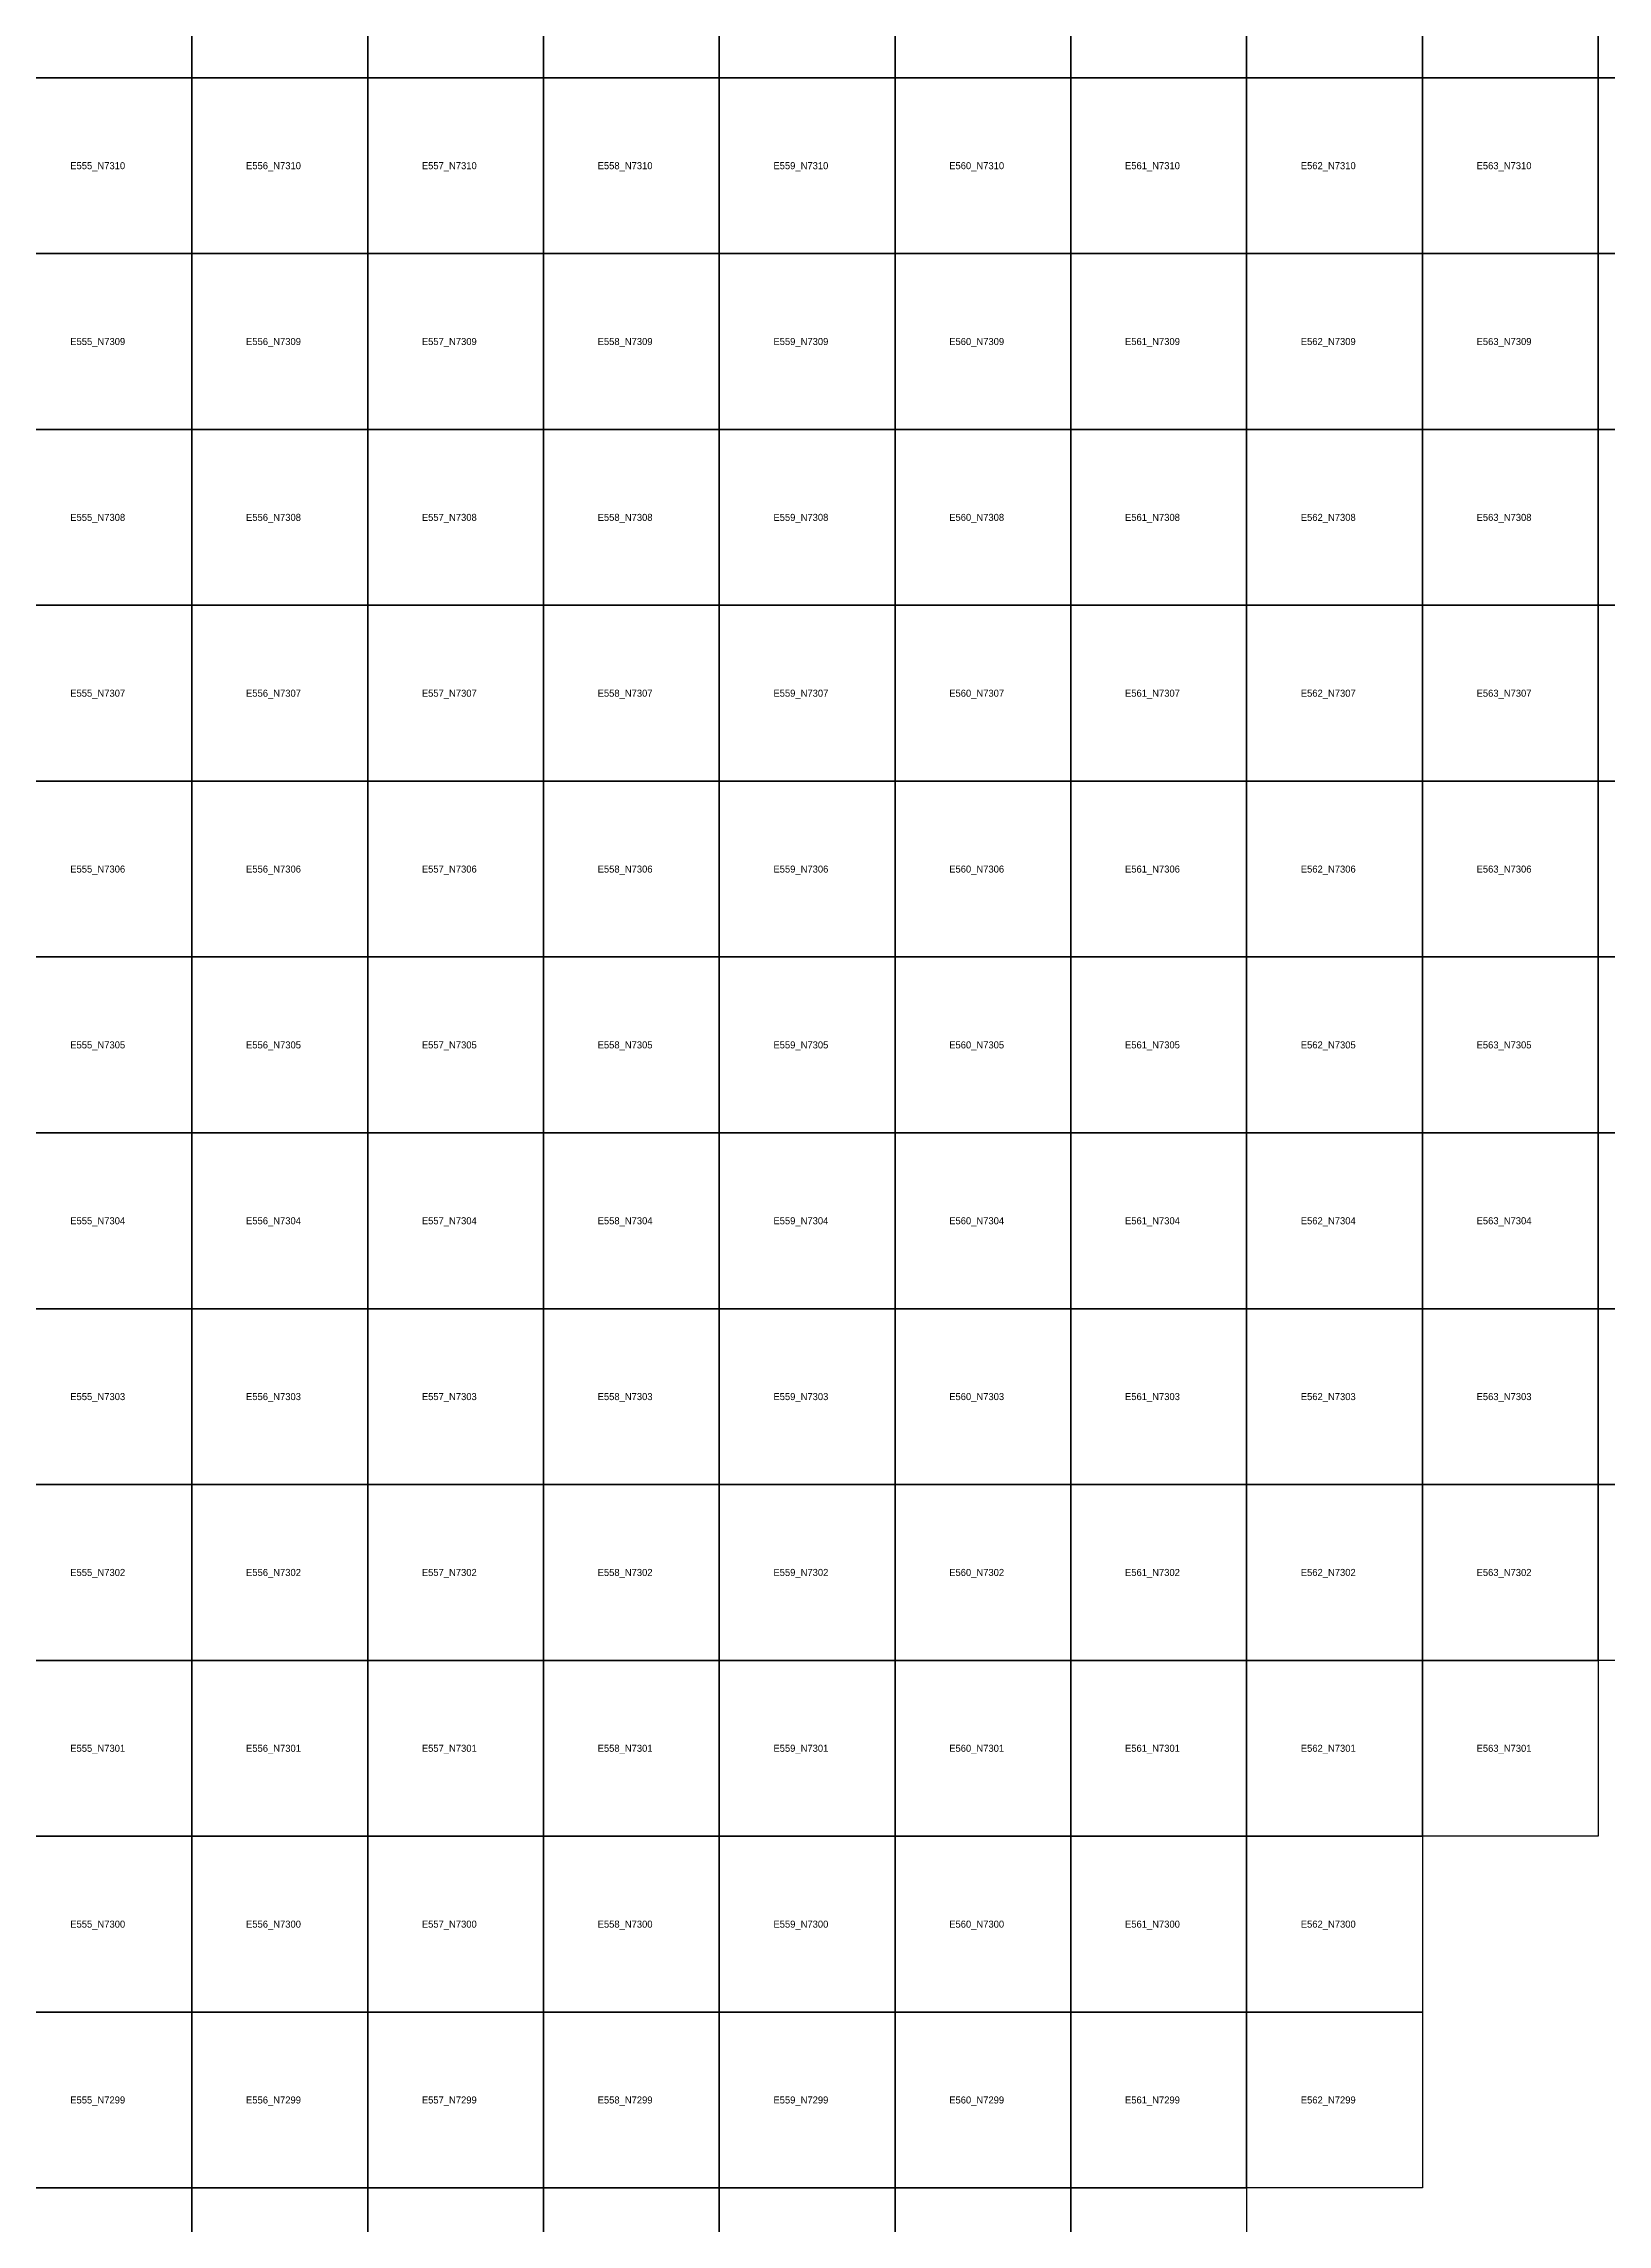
# Model space of a CAD drawing. Extents: x 546000 to 599000, y 7210000 to 7363000.
# Drawn here: x 555156 to 564052, y 7298792 to 7311194 of the extents above; entities that cross this region are included whole.
import ezdxf

# ---------------------------------------------------------------- set-up
doc = ezdxf.new("R2010")
doc.units = 0
doc.layers.add('FEATUREATTRIBS', color=7, linetype='Continuous')

msp = doc.modelspace()

# ---------------------------------------------------------------- linework, layer by layer
at = {"layer": 'FEATUREATTRIBS'}
for points in [[(555000, 7311000), (555000, 7312000), (556000, 7312000), (556000, 7311000)], [(556000, 7311000), (556000, 7312000), (557000, 7312000), (557000, 7311000)], [(557000, 7311000), (557000, 7312000), (558000, 7312000), (558000, 7311000)], [(558000, 7311000), (558000, 7312000), (559000, 7312000), (559000, 7311000)], [(559000, 7311000), (559000, 7312000), (560000, 7312000), (560000, 7311000)], [(560000, 7311000), (560000, 7312000), (561000, 7312000), (561000, 7311000)], [(561000, 7311000), (561000, 7312000), (562000, 7312000), (562000, 7311000)], [(562000, 7311000), (562000, 7312000), (563000, 7312000), (563000, 7311000)], [(563000, 7311000), (563000, 7312000), (564000, 7312000), (564000, 7311000)], [(564000, 7311000), (564000, 7312000), (565000, 7312000), (565000, 7311000)], [(555000, 7310000), (555000, 7311000), (556000, 7311000), (556000, 7310000)], [(556000, 7310000), (556000, 7311000), (557000, 7311000), (557000, 7310000)], [(557000, 7310000), (557000, 7311000), (558000, 7311000), (558000, 7310000)], [(558000, 7310000), (558000, 7311000), (559000, 7311000), (559000, 7310000)], [(559000, 7310000), (559000, 7311000), (560000, 7311000), (560000, 7310000)], [(560000, 7310000), (560000, 7311000), (561000, 7311000), (561000, 7310000)], [(561000, 7310000), (561000, 7311000), (562000, 7311000), (562000, 7310000)], [(562000, 7310000), (562000, 7311000), (563000, 7311000), (563000, 7310000)], [(563000, 7310000), (563000, 7311000), (564000, 7311000), (564000, 7310000)], [(564000, 7310000), (564000, 7311000), (565000, 7311000), (565000, 7310000)], [(555000, 7309000), (555000, 7310000), (556000, 7310000), (556000, 7309000)], [(556000, 7309000), (556000, 7310000), (557000, 7310000), (557000, 7309000)], [(557000, 7309000), (557000, 7310000), (558000, 7310000), (558000, 7309000)], [(558000, 7309000), (558000, 7310000), (559000, 7310000), (559000, 7309000)], [(559000, 7309000), (559000, 7310000), (560000, 7310000), (560000, 7309000)], [(560000, 7309000), (560000, 7310000), (561000, 7310000), (561000, 7309000)], [(561000, 7309000), (561000, 7310000), (562000, 7310000), (562000, 7309000)], [(562000, 7309000), (562000, 7310000), (563000, 7310000), (563000, 7309000)], [(563000, 7309000), (563000, 7310000), (564000, 7310000), (564000, 7309000)], [(564000, 7309000), (564000, 7310000), (565000, 7310000), (565000, 7309000)], [(555000, 7308000), (555000, 7309000), (556000, 7309000), (556000, 7308000)], [(556000, 7308000), (556000, 7309000), (557000, 7309000), (557000, 7308000)], [(557000, 7308000), (557000, 7309000), (558000, 7309000), (558000, 7308000)], [(558000, 7308000), (558000, 7309000), (559000, 7309000), (559000, 7308000)], [(559000, 7308000), (559000, 7309000), (560000, 7309000), (560000, 7308000)], [(560000, 7308000), (560000, 7309000), (561000, 7309000), (561000, 7308000)], [(561000, 7308000), (561000, 7309000), (562000, 7309000), (562000, 7308000)], [(562000, 7308000), (562000, 7309000), (563000, 7309000), (563000, 7308000)], [(563000, 7308000), (563000, 7309000), (564000, 7309000), (564000, 7308000)], [(564000, 7308000), (564000, 7309000), (565000, 7309000), (565000, 7308000)], [(555000, 7307000), (555000, 7308000), (556000, 7308000), (556000, 7307000)], [(556000, 7307000), (556000, 7308000), (557000, 7308000), (557000, 7307000)], [(557000, 7307000), (557000, 7308000), (558000, 7308000), (558000, 7307000)], [(558000, 7307000), (558000, 7308000), (559000, 7308000), (559000, 7307000)], [(559000, 7307000), (559000, 7308000), (560000, 7308000), (560000, 7307000)], [(560000, 7307000), (560000, 7308000), (561000, 7308000), (561000, 7307000)], [(561000, 7307000), (561000, 7308000), (562000, 7308000), (562000, 7307000)], [(562000, 7307000), (562000, 7308000), (563000, 7308000), (563000, 7307000)], [(563000, 7307000), (563000, 7308000), (564000, 7308000), (564000, 7307000)], [(564000, 7307000), (564000, 7308000), (565000, 7308000), (565000, 7307000)], [(555000, 7306000), (555000, 7307000), (556000, 7307000), (556000, 7306000)], [(556000, 7306000), (556000, 7307000), (557000, 7307000), (557000, 7306000)], [(557000, 7306000), (557000, 7307000), (558000, 7307000), (558000, 7306000)], [(558000, 7306000), (558000, 7307000), (559000, 7307000), (559000, 7306000)], [(559000, 7306000), (559000, 7307000), (560000, 7307000), (560000, 7306000)], [(560000, 7306000), (560000, 7307000), (561000, 7307000), (561000, 7306000)], [(561000, 7306000), (561000, 7307000), (562000, 7307000), (562000, 7306000)], [(562000, 7306000), (562000, 7307000), (563000, 7307000), (563000, 7306000)], [(563000, 7306000), (563000, 7307000), (564000, 7307000), (564000, 7306000)], [(564000, 7306000), (564000, 7307000), (565000, 7307000), (565000, 7306000)], [(555000, 7305000), (555000, 7306000), (556000, 7306000), (556000, 7305000)], [(556000, 7305000), (556000, 7306000), (557000, 7306000), (557000, 7305000)], [(557000, 7305000), (557000, 7306000), (558000, 7306000), (558000, 7305000)], [(558000, 7305000), (558000, 7306000), (559000, 7306000), (559000, 7305000)], [(559000, 7305000), (559000, 7306000), (560000, 7306000), (560000, 7305000)], [(560000, 7305000), (560000, 7306000), (561000, 7306000), (561000, 7305000)], [(561000, 7305000), (561000, 7306000), (562000, 7306000), (562000, 7305000)], [(562000, 7305000), (562000, 7306000), (563000, 7306000), (563000, 7305000)], [(563000, 7305000), (563000, 7306000), (564000, 7306000), (564000, 7305000)], [(564000, 7305000), (564000, 7306000), (565000, 7306000), (565000, 7305000)], [(555000, 7304000), (555000, 7305000), (556000, 7305000), (556000, 7304000)], [(556000, 7304000), (556000, 7305000), (557000, 7305000), (557000, 7304000)], [(557000, 7304000), (557000, 7305000), (558000, 7305000), (558000, 7304000)], [(558000, 7304000), (558000, 7305000), (559000, 7305000), (559000, 7304000)], [(559000, 7304000), (559000, 7305000), (560000, 7305000), (560000, 7304000)], [(560000, 7304000), (560000, 7305000), (561000, 7305000), (561000, 7304000)], [(561000, 7304000), (561000, 7305000), (562000, 7305000), (562000, 7304000)], [(562000, 7304000), (562000, 7305000), (563000, 7305000), (563000, 7304000)], [(563000, 7304000), (563000, 7305000), (564000, 7305000), (564000, 7304000)], [(564000, 7304000), (564000, 7305000), (565000, 7305000), (565000, 7304000)], [(555000, 7303000), (555000, 7304000), (556000, 7304000), (556000, 7303000)], [(556000, 7303000), (556000, 7304000), (557000, 7304000), (557000, 7303000)], [(557000, 7303000), (557000, 7304000), (558000, 7304000), (558000, 7303000)], [(558000, 7303000), (558000, 7304000), (559000, 7304000), (559000, 7303000)], [(559000, 7303000), (559000, 7304000), (560000, 7304000), (560000, 7303000)], [(560000, 7303000), (560000, 7304000), (561000, 7304000), (561000, 7303000)], [(561000, 7303000), (561000, 7304000), (562000, 7304000), (562000, 7303000)], [(562000, 7303000), (562000, 7304000), (563000, 7304000), (563000, 7303000)], [(563000, 7303000), (563000, 7304000), (564000, 7304000), (564000, 7303000)], [(564000, 7303000), (564000, 7304000), (565000, 7304000), (565000, 7303000)], [(555000, 7302000), (555000, 7303000), (556000, 7303000), (556000, 7302000)], [(556000, 7302000), (556000, 7303000), (557000, 7303000), (557000, 7302000)], [(557000, 7302000), (557000, 7303000), (558000, 7303000), (558000, 7302000)], [(558000, 7302000), (558000, 7303000), (559000, 7303000), (559000, 7302000)], [(559000, 7302000), (559000, 7303000), (560000, 7303000), (560000, 7302000)], [(560000, 7302000), (560000, 7303000), (561000, 7303000), (561000, 7302000)], [(561000, 7302000), (561000, 7303000), (562000, 7303000), (562000, 7302000)], [(562000, 7302000), (562000, 7303000), (563000, 7303000), (563000, 7302000)], [(563000, 7302000), (563000, 7303000), (564000, 7303000), (564000, 7302000)], [(564000, 7302000), (564000, 7303000), (565000, 7303000), (565000, 7302000)], [(555000, 7301000), (555000, 7302000), (556000, 7302000), (556000, 7301000)], [(556000, 7301000), (556000, 7302000), (557000, 7302000), (557000, 7301000)], [(557000, 7301000), (557000, 7302000), (558000, 7302000), (558000, 7301000)], [(558000, 7301000), (558000, 7302000), (559000, 7302000), (559000, 7301000)], [(559000, 7301000), (559000, 7302000), (560000, 7302000), (560000, 7301000)], [(560000, 7301000), (560000, 7302000), (561000, 7302000), (561000, 7301000)], [(561000, 7301000), (561000, 7302000), (562000, 7302000), (562000, 7301000)], [(562000, 7301000), (562000, 7302000), (563000, 7302000), (563000, 7301000)], [(563000, 7301000), (563000, 7302000), (564000, 7302000), (564000, 7301000)], [(555000, 7300000), (555000, 7301000), (556000, 7301000), (556000, 7300000)], [(556000, 7300000), (556000, 7301000), (557000, 7301000), (557000, 7300000)], [(557000, 7300000), (557000, 7301000), (558000, 7301000), (558000, 7300000)], [(558000, 7300000), (558000, 7301000), (559000, 7301000), (559000, 7300000)], [(559000, 7300000), (559000, 7301000), (560000, 7301000), (560000, 7300000)], [(560000, 7300000), (560000, 7301000), (561000, 7301000), (561000, 7300000)], [(561000, 7300000), (561000, 7301000), (562000, 7301000), (562000, 7300000)], [(562000, 7300000), (562000, 7301000), (563000, 7301000), (563000, 7300000)], [(555000, 7299000), (555000, 7300000), (556000, 7300000), (556000, 7299000)], [(556000, 7299000), (556000, 7300000), (557000, 7300000), (557000, 7299000)], [(557000, 7299000), (557000, 7300000), (558000, 7300000), (558000, 7299000)], [(558000, 7299000), (558000, 7300000), (559000, 7300000), (559000, 7299000)], [(559000, 7299000), (559000, 7300000), (560000, 7300000), (560000, 7299000)], [(560000, 7299000), (560000, 7300000), (561000, 7300000), (561000, 7299000)], [(561000, 7299000), (561000, 7300000), (562000, 7300000), (562000, 7299000)], [(562000, 7299000), (562000, 7300000), (563000, 7300000), (563000, 7299000)], [(555000, 7298000), (555000, 7299000), (556000, 7299000), (556000, 7298000)], [(556000, 7298000), (556000, 7299000), (557000, 7299000), (557000, 7298000)], [(557000, 7298000), (557000, 7299000), (558000, 7299000), (558000, 7298000)], [(558000, 7298000), (558000, 7299000), (559000, 7299000), (559000, 7298000)], [(559000, 7298000), (559000, 7299000), (560000, 7299000), (560000, 7298000)], [(560000, 7298000), (560000, 7299000), (561000, 7299000), (561000, 7298000)], [(561000, 7298000), (561000, 7299000), (562000, 7299000), (562000, 7298000)]]:
    msp.add_lwpolyline(points, close=True, dxfattribs=at)

# ---------------------------------------------------------------- texts
for s, p in [('E555_N7310', (555308, 7310480)), ('E556_N7310', (556308, 7310480)), ('E557_N7310', (557308, 7310480)), ('E558_N7310', (558308, 7310480)), ('E559_N7310', (559308, 7310480)), ('E560_N7310', (560308, 7310480)), ('E561_N7310', (561308, 7310480)), ('E562_N7310', (562308, 7310480)), ('E563_N7310', (563308, 7310480)), ('E555_N7309', (555308, 7309480)), ('E556_N7309', (556308, 7309480)), ('E557_N7309', (557308, 7309480)), ('E558_N7309', (558308, 7309480)), ('E559_N7309', (559308, 7309480)), ('E560_N7309', (560308, 7309480)), ('E561_N7309', (561308, 7309480)), ('E562_N7309', (562308, 7309480)), ('E563_N7309', (563308, 7309480)), ('E555_N7308', (555308, 7308480)), ('E556_N7308', (556308, 7308480)), ('E557_N7308', (557308, 7308480)), ('E558_N7308', (558308, 7308480)), ('E559_N7308', (559308, 7308480)), ('E560_N7308', (560308, 7308480)), ('E561_N7308', (561308, 7308480)), ('E562_N7308', (562308, 7308480)), ('E563_N7308', (563308, 7308480)), ('E555_N7307', (555308, 7307480)), ('E556_N7307', (556308, 7307480)), ('E557_N7307', (557308, 7307480)), ('E558_N7307', (558308, 7307480)), ('E559_N7307', (559308, 7307480)), ('E560_N7307', (560308, 7307480)), ('E561_N7307', (561308, 7307480)), ('E562_N7307', (562308, 7307480)), ('E563_N7307', (563308, 7307480)), ('E555_N7306', (555308, 7306480)), ('E556_N7306', (556308, 7306480)), ('E557_N7306', (557308, 7306480)), ('E558_N7306', (558308, 7306480)), ('E559_N7306', (559308, 7306480)), ('E560_N7306', (560308, 7306480)), ('E561_N7306', (561308, 7306480)), ('E562_N7306', (562308, 7306480)), ('E563_N7306', (563308, 7306480)), ('E555_N7305', (555308, 7305480)), ('E556_N7305', (556308, 7305480)), ('E557_N7305', (557308, 7305480)), ('E558_N7305', (558308, 7305480)), ('E559_N7305', (559308, 7305480)), ('E560_N7305', (560308, 7305480)), ('E561_N7305', (561308, 7305480)), ('E562_N7305', (562308, 7305480)), ('E563_N7305', (563308, 7305480)), ('E555_N7304', (555308, 7304480)), ('E556_N7304', (556308, 7304480)), ('E557_N7304', (557308, 7304480)), ('E558_N7304', (558308, 7304480)), ('E559_N7304', (559308, 7304480)), ('E560_N7304', (560308, 7304480)), ('E561_N7304', (561308, 7304480)), ('E562_N7304', (562308, 7304480)), ('E563_N7304', (563308, 7304480)), ('E555_N7303', (555308, 7303480)), ('E556_N7303', (556308, 7303480)), ('E557_N7303', (557308, 7303480)), ('E558_N7303', (558308, 7303480)), ('E559_N7303', (559308, 7303480)), ('E560_N7303', (560308, 7303480)), ('E561_N7303', (561308, 7303480)), ('E562_N7303', (562308, 7303480)), ('E563_N7303', (563308, 7303480)), ('E555_N7302', (555308, 7302480)), ('E556_N7302', (556308, 7302480)), ('E557_N7302', (557308, 7302480)), ('E558_N7302', (558308, 7302480)), ('E559_N7302', (559308, 7302480)), ('E560_N7302', (560308, 7302480)), ('E561_N7302', (561308, 7302480)), ('E562_N7302', (562308, 7302480)), ('E563_N7302', (563308, 7302480)), ('E555_N7301', (555308, 7301480)), ('E556_N7301', (556308, 7301480)), ('E557_N7301', (557308, 7301480)), ('E558_N7301', (558308, 7301480)), ('E559_N7301', (559308, 7301480)), ('E560_N7301', (560308, 7301480)), ('E561_N7301', (561308, 7301480)), ('E562_N7301', (562308, 7301480)), ('E563_N7301', (563308, 7301480)), ('E555_N7300', (555308, 7300480)), ('E556_N7300', (556308, 7300480)), ('E557_N7300', (557308, 7300480)), ('E558_N7300', (558308, 7300480)), ('E559_N7300', (559308, 7300480)), ('E560_N7300', (560308, 7300480)), ('E561_N7300', (561308, 7300480)), ('E562_N7300', (562308, 7300480)), ('E555_N7299', (555308, 7299480)), ('E556_N7299', (556308, 7299480)), ('E557_N7299', (557308, 7299480)), ('E558_N7299', (558308, 7299480)), ('E559_N7299', (559308, 7299480)), ('E560_N7299', (560308, 7299480)), ('E561_N7299', (561308, 7299480)), ('E562_N7299', (562308, 7299480))]:
    msp.add_text(s, height=40, dxfattribs=at).set_placement(p)

doc.saveas('drawing.dxf')
